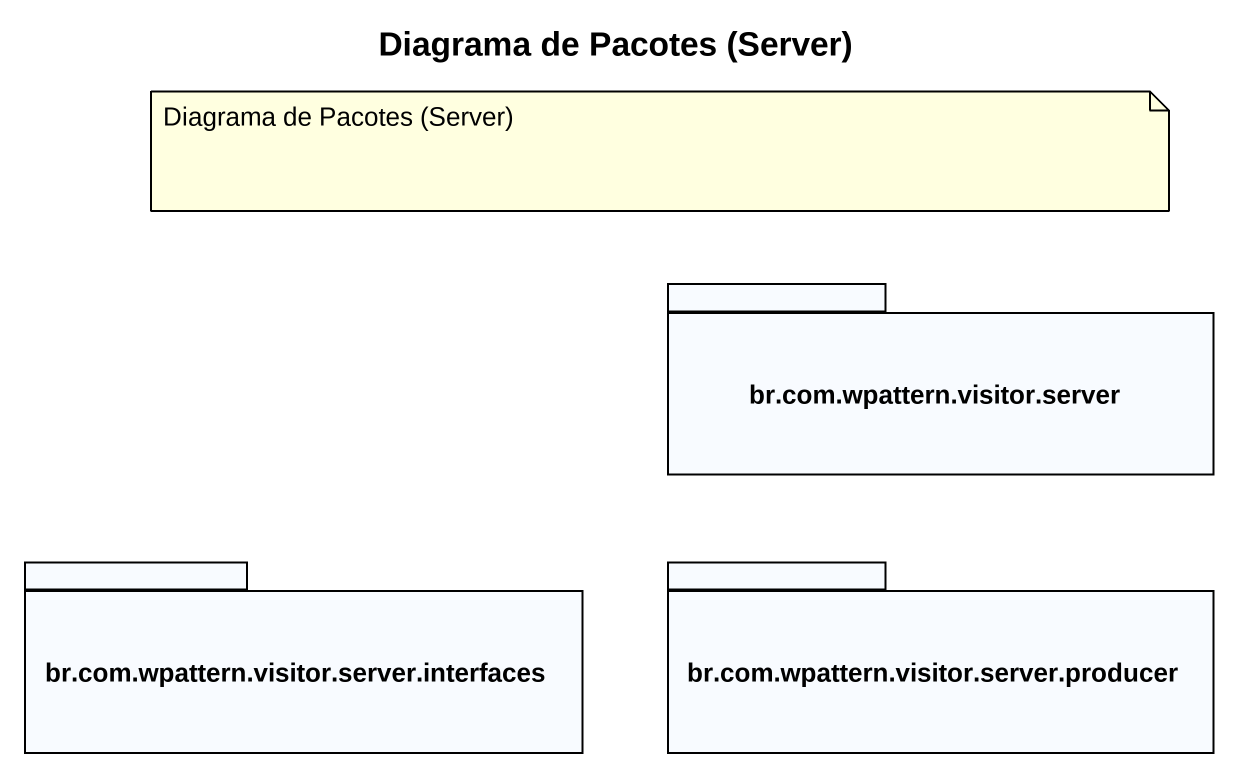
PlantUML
@startuml
title Diagrama de Pacotes (Server)
package "br.com.wpattern.visitor.server" as br_com_wpattern_visitor {
}
package "br.com.wpattern.visitor.server.interfaces" as br_com_wpattern_visitor_2 {
}
package "br.com.wpattern.visitor.server.producer" as br_com_wpattern_visitor_3 {
}
note as N1
  Diagrama de Pacotes (Server)
end note
@enduml
